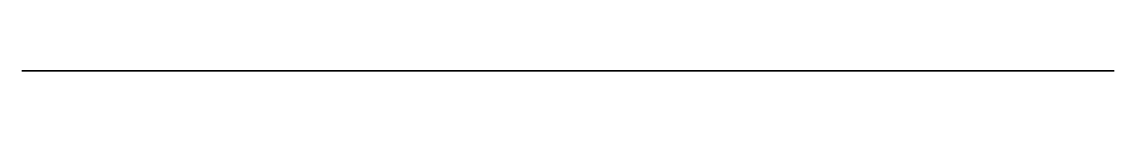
# Model space of a CAD drawing. Header units: millimetres. Extents: x -4 to 103, y 5 to 5.
import ezdxf

# ---------------------------------------------------------------- set-up
doc = ezdxf.new("R2010")
doc.units = ezdxf.units.MM

msp = doc.modelspace()

# ---------------------------------------------------------------- linework, layer by layer
at = {"extrusion": (0, 1, 0), "elevation": 5.01}
msp.add_lwpolyline([(-98, -72.9, -0.414214), (-96, -74.9), (-96, -81.9, 0.414214), (-94, -83.9), (-6.06, -83.9, 0.414214), (-4.06, -81.9), (-4.06, -74.9, -0.414214), (-2.06, -72.9), (1.84, -72.9, 0.414214), (3.84, -70.9), (3.84, -7.9, 0.414214), (1.84, -5.9), (-100.9, -5.9, 0.414214), (-102.9, -7.9), (-102.9, -70.9, 0.414214), (-100.9, -72.9), (-98, -72.9)], format="xyb", dxfattribs=at)
at = {"extrusion": (0, 1, 0)}
for centre in [(-7.16, -15.9, 5.01), (-50.03, -71.4, 5.01), (-92.9, -15.9, 5.01)]:
    msp.add_circle(centre, 3.2, dxfattribs=at)

doc.saveas('drawing.dxf')
